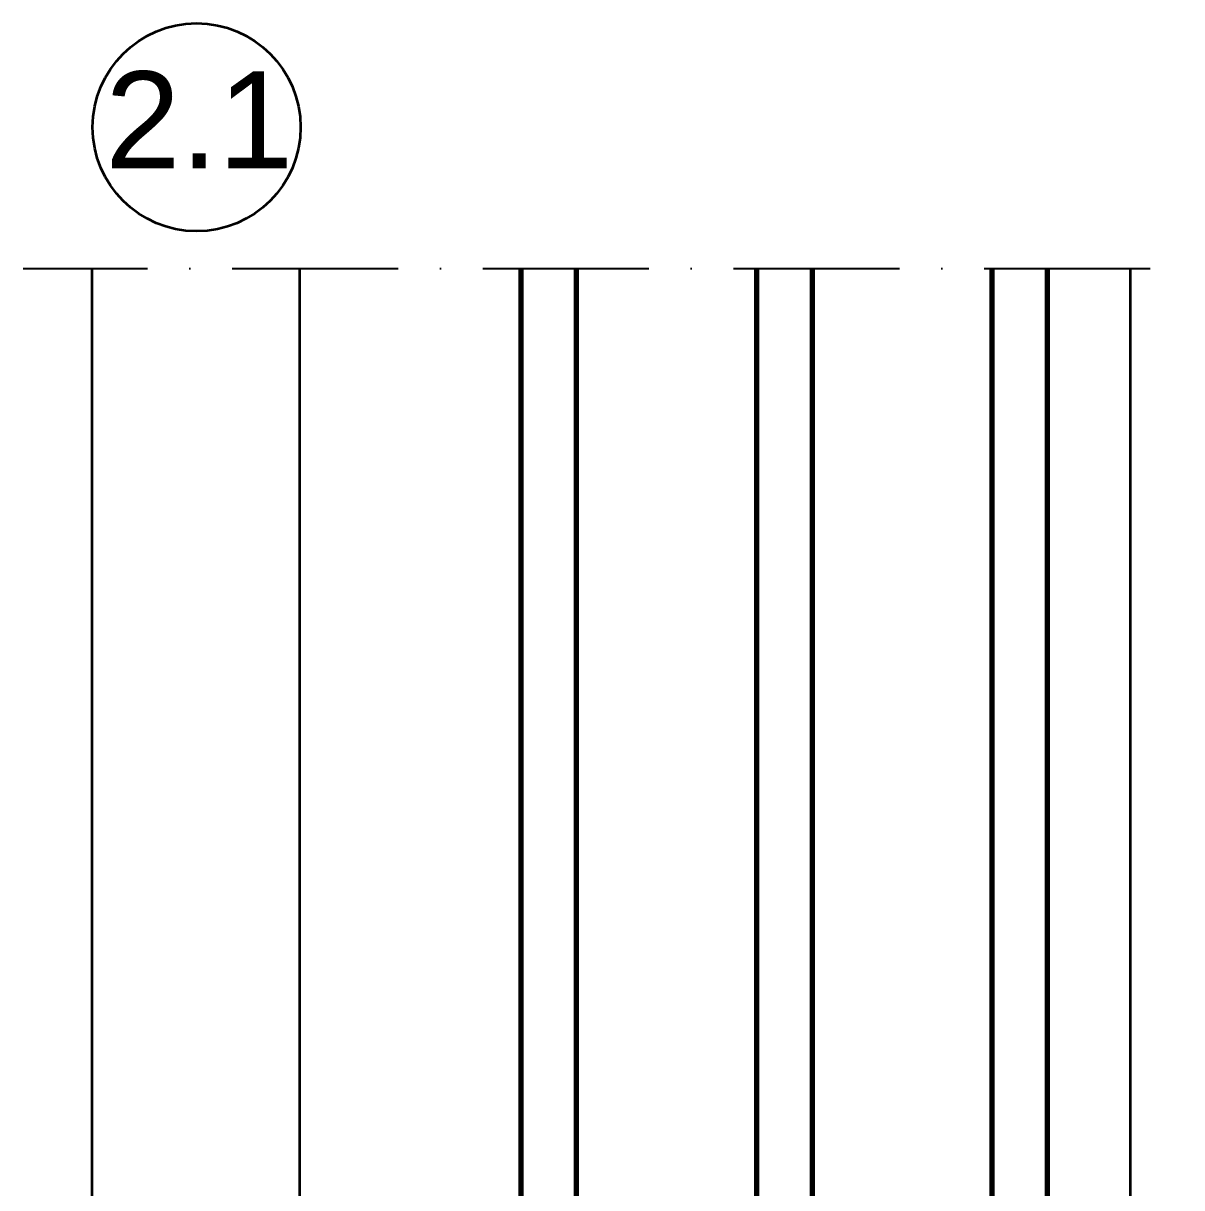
# Model space of a CAD drawing. Header units: millimetres. Extents: x -1189 to 0, y 0 to 841.
# Drawn here: x -474 to -390.3, y 466.6 to 550.8 of the extents above; entities that cross this region are included whole.
import ezdxf

# ---------------------------------------------------------------- set-up
doc = ezdxf.new("R2010")
doc.units = ezdxf.units.MM
doc.linetypes.add('ACAD_ISO10W100', pattern=[18, 12, -3, 0, -3])
for name, color, linetype, lineweight in [('S02_Beschriftung', 40, 'Continuous', 25), ('S03_AL_Kontur', 255, 'Continuous', 35), ('S15_Glas_Kontur', 4, 'Continuous', 70), ('S18_Mittellinie', 10, 'ACAD_ISO10W100', 25)]:
    doc.layers.add(name, color=color, linetype=linetype, lineweight=lineweight)
doc.styles.add('K_A0_9', font='arial.ttf', dxfattribs={"height": 8.9808})

# ---------------------------------------------------------------- blocks, each defined once
blk = doc.blocks.new('*U73')
at = {"layer": 'S15_Glas_Kontur'}
for p, q in [((0, 37.99993896484375), (116.499640394201, 37.99993896484064)), ((0, 0), (0, 37.99993896484375)), ((0, 33.99993896484375), (116.499640394201, 33.99993896484202)), ((10, 20.99993896484375), (10, 33.99993896484375)), ((116.499640394201, 20.99993896484202), (0, 20.99993896484375)), ((0, 17), (116.499640394201, 16.99999999999827)), ((10, 17), (10, 4)), ((0, 4), (116.499640394201, 3.999999999998273)), ((0, 0), (116.499640394201, -2.181908061088865e-12))]:
    blk.add_line(p, q, dxfattribs=at)

msp = doc.modelspace()

# ---------------------------------------------------------------- linework, layer by layer
at = {"layer": 'S03_AL_Kontur'}
for p, q in [((-468.9999640088849, 430.5121067149773), (-468.9999640088854, 533.0118635156384)), ((-453.9999640088904, 430.0111327576667), (-454.0001708759373, 533.0118635156384)), ((-393.9999640088904, 430.0109498341519), (-393.9999640088899, 533.0118635156384))]:
    msp.add_line(p, q, dxfattribs=at)
msp.add_circle((-461.4468797067466, 543.2421191758365), 7.510458272050985, dxfattribs=at)
at = {"layer": 'S18_Mittellinie'}
msp.add_line((-283.9813290743691, 533.0118635156384), (-473.9625929452395, 533.0118635156384), dxfattribs=at)

# ---------------------------------------------------------------- block references
at = {"layer": 'S03_AL_Kontur', "xscale": -1, "rotation": 270}
msp.add_blockref('*U73', (-437.9999724533936, 416.5122231214375), dxfattribs=at)

# ---------------------------------------------------------------- texts
at = {"layer": 'S02_Beschriftung', "style": 'K_A0_9'}
msp.add_text('2.1', height=7, dxfattribs=at).set_placement((-468.0519241492902, 540.2782385349717))

doc.saveas('drawing.dxf')
